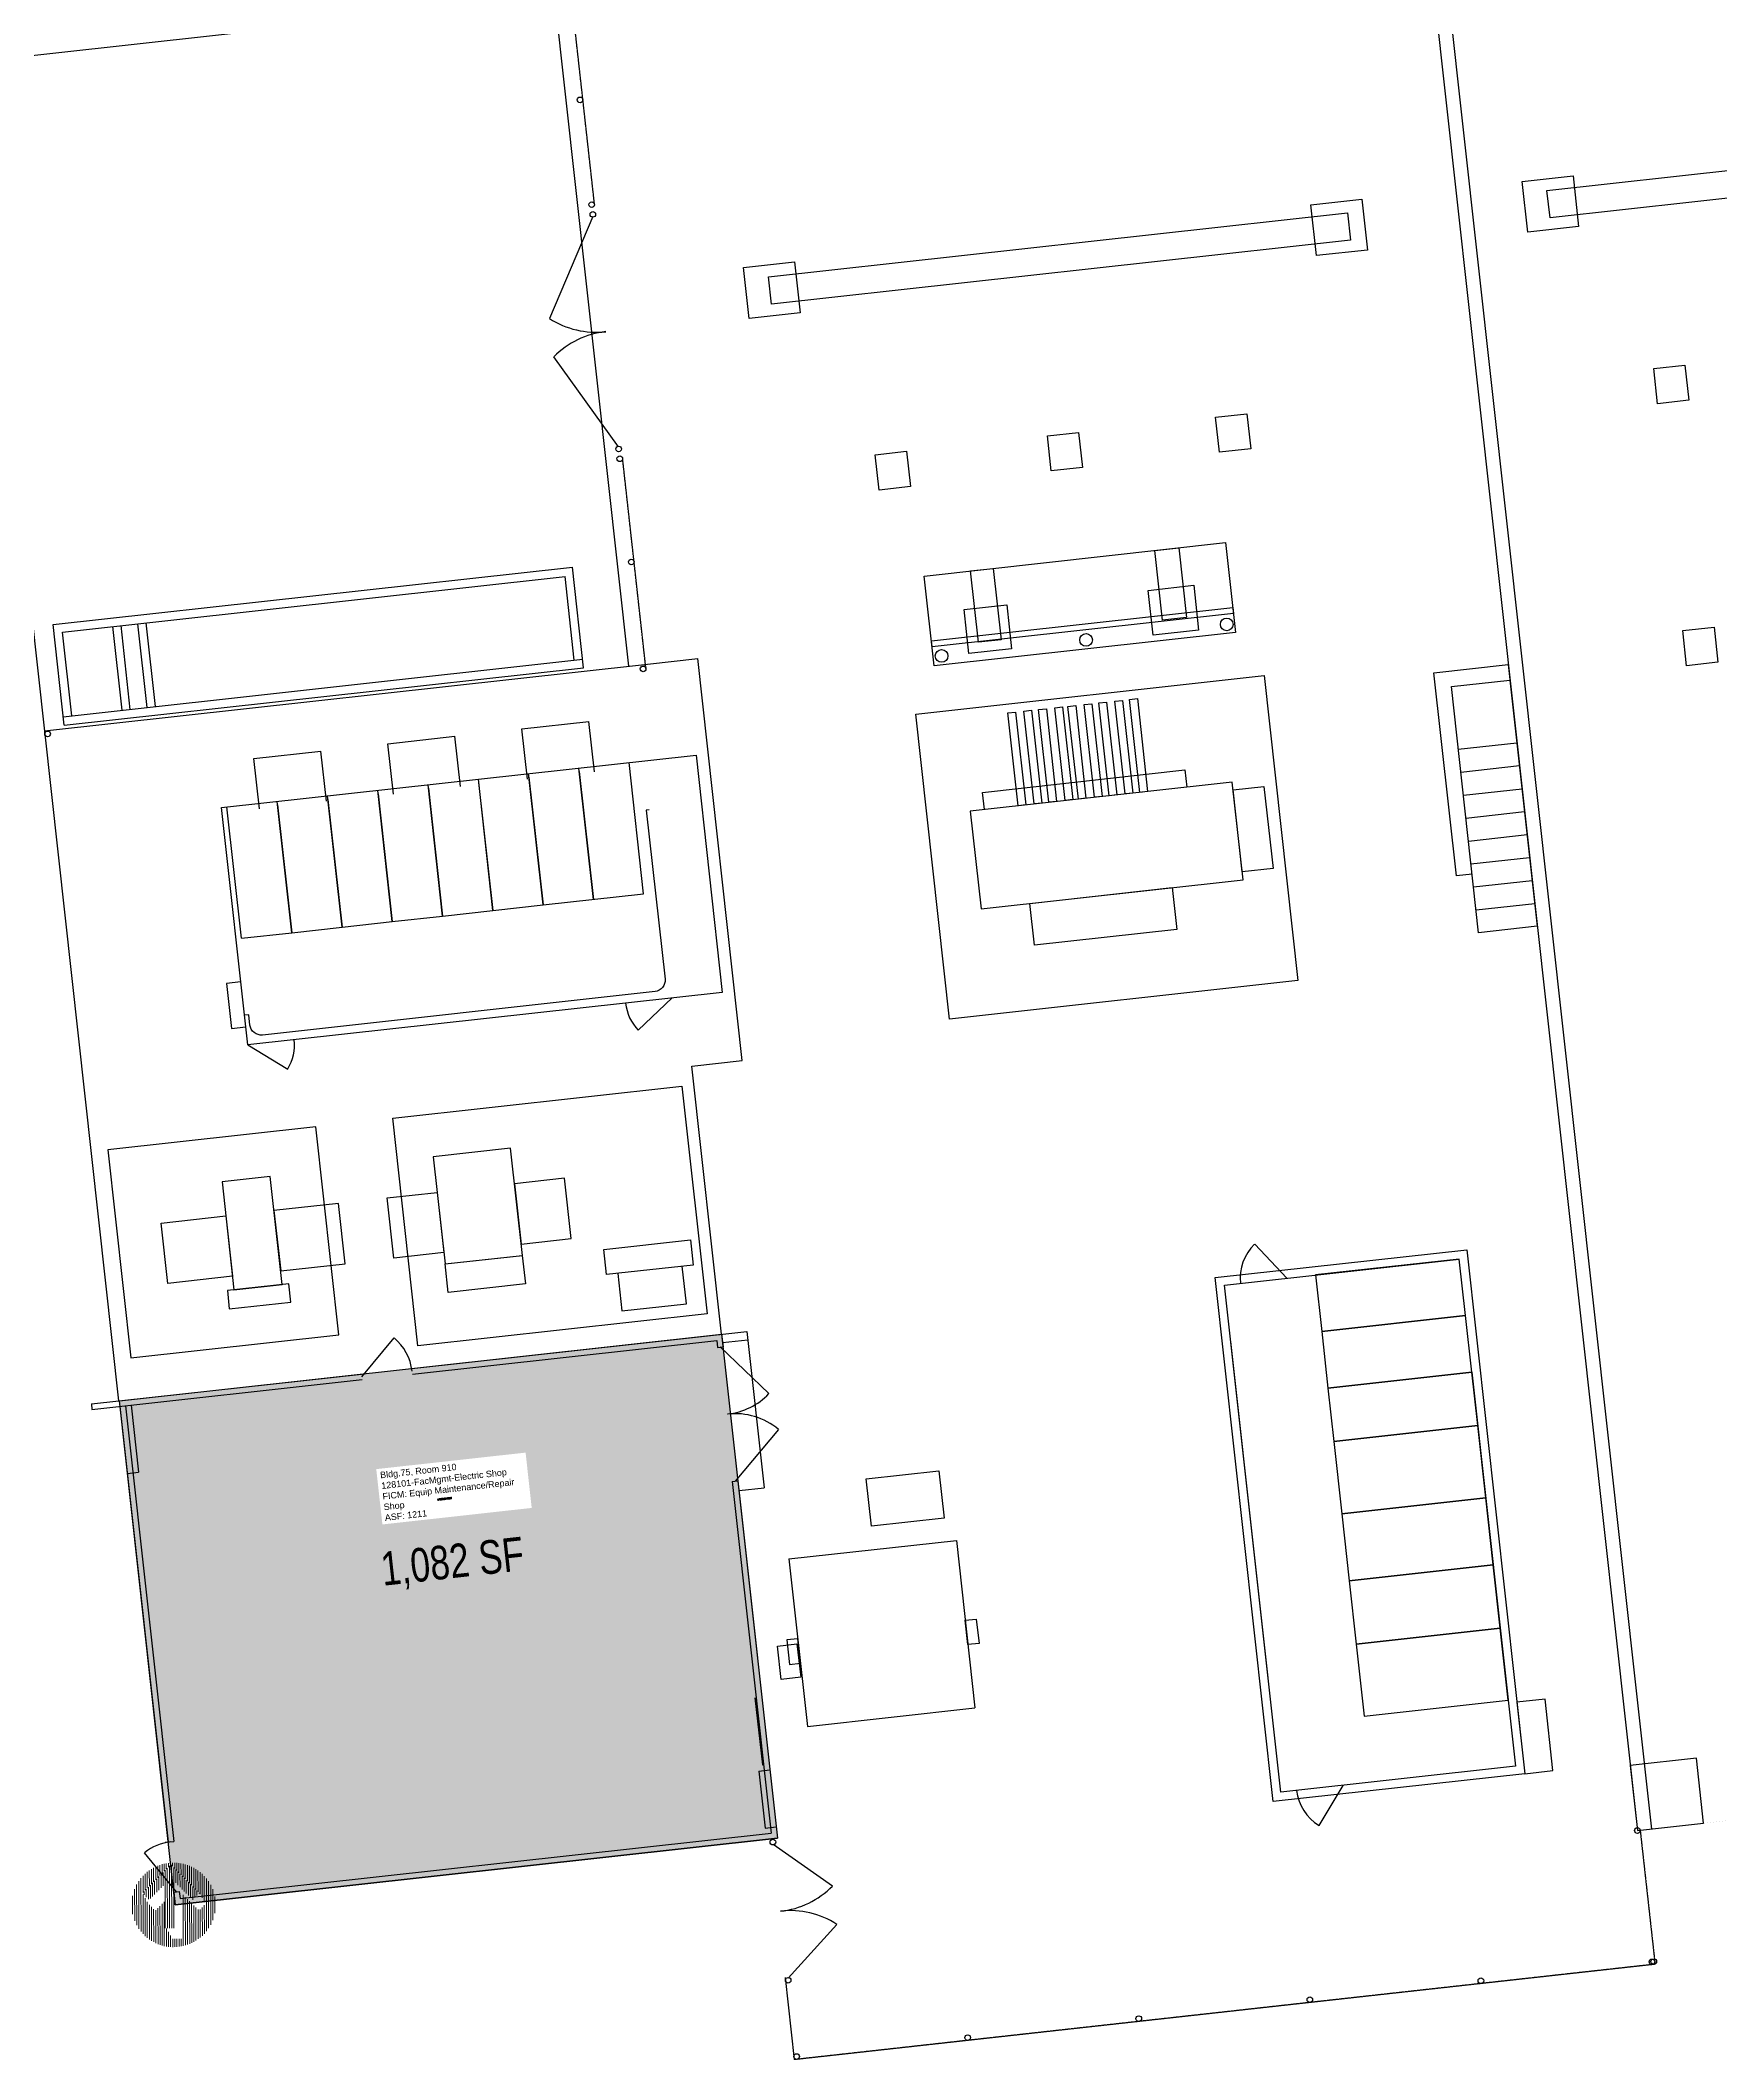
# Model space of a CAD drawing. Header units: inches. Extents: x 69222398 to 69225459, y 27687169 to 27690711.
# Drawn here: x 69223037 to 69224233, y 27688514 to 27689951 of the extents above; entities that cross this region are included whole.
import ezdxf
from ezdxf.enums import TextEntityAlignment as Align

# ---------------------------------------------------------------- set-up
doc = ezdxf.new("R2010")
doc.units = ezdxf.units.IN
doc.header["$MEASUREMENT"] = 0
doc.linetypes.add('DASHED2', pattern=[0.375, 0.25, -0.125])
for name, color, linetype in [('A-IDEN-RNUM', 7, 'Continuous'), ('A-IDEN-SNUM', 4, 'Continuous'), ('A-IDEN-VNUM', 4, 'Continuous'), ('A-SITE', 3, 'Continuous'), ('AREA-ASSIGN', 7, 'Continuous'), ('AREA-GROSS', 1, 'Continuous'), ('AREA-TEXT', 3, 'Continuous'), ('Rooms-Category-Color', 7, 'Continuous'), ('Rooms-College-Color', 7, 'Continuous'), ('Rooms-Department-Color', 7, 'Continuous'), ('Rooms-Division-Color', 7, 'Continuous'), ('Rooms-Information', 7, 'Continuous')]:
    doc.layers.add(name, color=color, linetype=linetype)
doc.styles.add('Arial', font='arial.ttf')
doc.styles.add('CP_AREA', font='arial.ttf', dxfattribs={"height": 15})
doc.styles.add('ROOMSNUMBER', font='TXT.SHX', dxfattribs={"height": 1})

# ---------------------------------------------------------------- blocks, each defined once
blk = doc.blocks.new('North Large')
at = {"color": 42, "linetype": 'ByBlock', "lineweight": 15, "true_color": 0xe08e00}
for p, q in [((-0.116, 0.28), (-0.116, 0.361)), ((-0.097, 0.299), (-0.097, 0.365)), ((-0.078, 0.318), (-0.078, 0.369)), ((-0.059, 0.336), (-0.059, 0.372)), ((-0.041, 0.355), (-0.041, 0.374)), ((-0.022, 0.343), (-0.022, 0.375)), ((-0.003, 0.324), (-0.003, 0.375)), ((0.016, 0.305), (0.016, 0.374)), ((0.035, 0.286), (0.035, 0.372)), ((0.053, 0.268), (0.053, 0.369)), ((0.072, 0.249), (0.072, 0.365)), ((0.091, 0.23), (0.091, 0.36)), ((-0.342, -0.181), (-0.342, 0.181)), ((-0.323, -0.212), (-0.323, 0.211)), ((-0.304, -0.237), (-0.304, 0.237)), ((-0.285, 0.111), (-0.285, 0.258)), ((-0.266, 0.13), (-0.266, 0.276)), ((-0.248, 0.148), (-0.248, 0.293)), ((-0.229, 0.167), (-0.229, 0.307)), ((-0.21, 0.186), (-0.21, 0.319)), ((-0.201, 0.076), (-0.201, 0.195)), ((-0.191, 0.205), (-0.191, 0.33)), ((-0.182, 0.094), (-0.182, 0.214)), ((-0.172, 0.224), (-0.172, 0.339)), ((-0.163, 0.113), (-0.163, 0.233)), ((-0.153, 0.242), (-0.153, 0.348)), ((-0.144, 0.132), (-0.144, 0.252)), ((-0.135, 0.261), (-0.135, 0.355)), ((-0.125, 0.151), (-0.125, 0.271)), ((-0.106, 0.17), (-0.106, 0.289)), ((-0.088, -0.206), (-0.088, 0.308)), ((-0.069, -0.206), (-0.069, 0.327)), ((-0.05, -0.206), (-0.05, 0.346)), ((-0.031, -0.206), (-0.031, 0.352)), ((-0.012, -0.206), (-0.012, 0.333)), ((0.006, 0.195), (0.006, 0.315)), ((0.025, 0.176), (0.025, 0.296)), ((0.044, 0.157), (0.044, 0.277)), ((0.063, 0.138), (0.063, 0.258)), ((0.082, 0.12), (0.082, 0.239)), ((0.1, 0.101), (0.1, 0.221)), ((0.11, 0.211), (0.11, 0.354)), ((0.119, 0.082), (0.119, 0.202)), ((0.129, 0.192), (0.129, 0.347)), ((0.138, 0.063), (0.138, 0.183)), ((0.147, 0.174), (0.147, 0.339)), ((0.166, 0.155), (0.166, 0.329)), ((0.185, 0.136), (0.185, 0.318)), ((0.204, 0.117), (0.204, 0.306)), ((0.223, 0.094), (0.223, 0.291)), ((0.242, 0.061), (0.242, 0.275)), ((0.26, 0.028), (0.26, 0.256)), ((0.279, -0.235), (0.279, 0.235)), ((0.298, -0.209), (0.298, 0.209)), ((-0.379, -0.081), (-0.379, 0.081)), ((-0.36, -0.142), (-0.36, 0.141)), ((-0.285, -0.258), (-0.285, 0.094)), ((-0.276, 0.089), (-0.276, 0.12)), ((-0.266, -0.277), (-0.266, 0.061)), ((-0.257, 0.07), (-0.257, 0.139)), ((-0.248, -0.293), (-0.248, 0.028)), ((-0.238, 0.051), (-0.238, 0.158)), ((-0.229, -0.307), (-0.229, 0.001)), ((-0.219, 0.057), (-0.219, 0.177)), ((-0.116, -0.361), (-0.116, 0.008)), ((-0.097, -0.366), (-0.097, 0.027)), ((0.072, -0.365), (0.072, 0.088)), ((0.091, -0.36), (0.091, 0.069)), ((0.11, -0.354), (0.11, 0.05)), ((0.129, -0.347), (0.129, 0.032)), ((0.147, -0.339), (0.147, 0.013)), ((0.157, 0.045), (0.157, 0.164)), ((0.176, 0.064), (0.176, 0.145)), ((0.194, 0.082), (0.194, 0.127)), ((0.213, 0.101), (0.213, 0.108)), ((0.317, -0.178), (0.317, 0.178)), ((0.336, -0.138), (0.336, 0.138)), ((0.354, -0.074), (0.354, 0.074)), ((-0.21, -0.319), (-0.21, -0.018)), ((-0.191, -0.33), (-0.191, -0.037)), ((-0.172, -0.34), (-0.172, -0.048)), ((-0.153, -0.348), (-0.153, -0.03)), ((-0.135, -0.355), (-0.135, -0.011)), ((0.166, -0.329), (0.166, -0.006)), ((0.185, -0.318), (0.185, -0.025)), ((0.204, -0.304), (0.204, -0.042)), ((0.223, -0.292), (0.223, -0.042)), ((0.242, -0.275), (0.242, -0.023)), ((0.26, -0.257), (0.26, -0.004)), ((-0.078, -0.369), (-0.078, -0.209)), ((-0.059, -0.372), (-0.059, -0.241)), ((-0.041, -0.374), (-0.041, -0.274)), ((-0.022, -0.375), (-0.022, -0.303)), ((-0.003, -0.375), (-0.003, -0.303)), ((0.016, -0.374), (0.016, -0.303)), ((0.035, -0.372), (0.035, -0.303)), ((0.053, -0.369), (0.053, -0.303))]:
    blk.add_line(p, q, dxfattribs=at)

msp = doc.modelspace()

# ---------------------------------------------------------------- hatches: boundary and pattern name
at = {"layer": 'Rooms-Category-Color', "true_color": 0xe3c5e1}
msp.add_hatch(color=254, dxfattribs=at).paths.add_polyline_path([(69223521.7, 27689030.3), (69223561.5, 27688671.5), (69223132.6, 27688624), (69223092.9, 27688982.9)])
at = {"layer": 'Rooms-College-Color', "true_color": 0x80bc67}
msp.add_hatch(color=83, dxfattribs=at).paths.add_polyline_path([(69223521.7, 27689030.3), (69223561.5, 27688671.5), (69223132.6, 27688624), (69223092.9, 27688982.9)])
at = {"layer": 'Rooms-Department-Color', "true_color": 0x80bc67}
msp.add_hatch(color=83, dxfattribs=at).paths.add_polyline_path([(69223521.7, 27689030.3), (69223561.5, 27688671.5), (69223132.6, 27688624), (69223092.9, 27688982.9)])
at = {"layer": 'Rooms-Division-Color', "true_color": 0x80bc67}
msp.add_hatch(color=83, dxfattribs=at).paths.add_polyline_path([(69223521.7, 27689030.3), (69223561.5, 27688671.5), (69223132.6, 27688624), (69223092.9, 27688982.9)])

# ---------------------------------------------------------------- linework, layer by layer
at = {"layer": 'A-SITE'}
for p, q in [((69224021.7, 27690050.5), (69224173.7, 27688676.9)), ((69224031.6, 27690051.6), (69224183.7, 27688678)), ((69222987, 27689934.2), (69223092.4, 27688982.8)), ((69223430.1, 27689826.1), (69223399.2, 27689753.5)), ((69223448.3, 27689662.1), (69223402.2, 27689726.1)), ((69223045.8, 27689535.5), (69223415.5, 27689576.4)), ((69223423.4, 27689504.8), (69223415.5, 27689576.4)), ((69223052.4, 27689530.2), (69223410.2, 27689569.8)), ((69223416.8, 27689510.1), (69223410.2, 27689569.8)), ((69223053.7, 27689463.9), (69223045.8, 27689535.5)), ((69223059, 27689470.5), (69223052.4, 27689530.2)), ((69223094.8, 27689474.5), (69223088.2, 27689534.1)), ((69223100.7, 27689475.1), (69223094.1, 27689534.8)), ((69223112.7, 27689476.5), (69223106.1, 27689536.1)), ((69223118.6, 27689477.1), (69223112, 27689536.8)), ((69223039.5, 27689459.9), (69223468.9, 27689507.4)), ((69223053, 27689469.9), (69223422.8, 27689510.8)), ((69223053.7, 27689463.9), (69223423.4, 27689504.8)), ((69223379.5, 27689461.3), (69223427.2, 27689466.6)), ((69223383.4, 27689425.5), (69223379.5, 27689461.3)), ((69223431.1, 27689430.8), (69223427.2, 27689466.6)), ((69223188.6, 27689440.2), (69223236.3, 27689445.4)), ((69223240.3, 27689409.7), (69223236.3, 27689445.4)), ((69223284, 27689450.7), (69223331.7, 27689456)), ((69223288, 27689414.9), (69223284, 27689450.7)), ((69223335.7, 27689420.2), (69223331.7, 27689456)), ((69223192.6, 27689404.4), (69223188.6, 27689440.2)), ((69223394.6, 27689335.9), (69223384.2, 27689429.4)), ((69223430.4, 27689339.9), (69223420, 27689433.4)), ((69223420.3, 27689430.9), (69223430.4, 27689339.9)), ((69223466.1, 27689343.9), (69223455.8, 27689437.3)), ((69223503.5, 27689442.6), (69223522.2, 27689273.7)), ((69223287.2, 27689324.1), (69223276.9, 27689417.5)), ((69223287.2, 27689324.1), (69223276.9, 27689417.5)), ((69223277.2, 27689415.1), (69223287.2, 27689324.1)), ((69223323, 27689328), (69223312.7, 27689421.5)), ((69223323, 27689328), (69223312.7, 27689421.5)), ((69223312.9, 27689419), (69223323, 27689328)), ((69223358.8, 27689332), (69223348.5, 27689425.5)), ((69223358.8, 27689332), (69223348.5, 27689425.5)), ((69223348.7, 27689423), (69223358.8, 27689332)), ((69223348.7, 27689423), (69223358.8, 27689332)), ((69223384.5, 27689426.9), (69223394.6, 27689335.9)), ((69223179.9, 27689312.2), (69223169.5, 27689405.7)), ((69223215.7, 27689316.1), (69223205.3, 27689409.6)), ((69223205.6, 27689407.1), (69223215.7, 27689316.1)), ((69223251.5, 27689320.1), (69223241.1, 27689413.6)), ((69223241.4, 27689411.1), (69223251.5, 27689320.1)), ((69223394.6, 27689335.9), (69223466.1, 27689343.9)), ((69223323, 27689328), (69223358.8, 27689332)), ((69223358.8, 27689332), (69223394.6, 27689335.9)), ((69223179.9, 27689312.2), (69223215.7, 27689316.1)), ((69223215.7, 27689316.1), (69223251.5, 27689320.1)), ((69223251.5, 27689320.1), (69223287.2, 27689324.1)), ((69223287.2, 27689324.1), (69223323, 27689328)), ((69223873.2, 27689070.6), (69224052.2, 27689090.4)), ((69223901.3, 27689094.3), (69223924.2, 27689070.2)), ((69224052.2, 27689090.4), (69224093.5, 27688717.3)), ((69223914.5, 27688697.5), (69223873.2, 27689070.6)), ((69223879.8, 27689065.3), (69224046.9, 27689083.8)), ((69223879.8, 27689065.3), (69224046.9, 27689083.8)), ((69223919.8, 27688704.2), (69223879.8, 27689065.3)), ((69223265.5, 27689000), (69223288.5, 27689027.7)), ((69223301.1, 27689005.9), (69223539.6, 27689032.3)), ((69223521.7, 27689030.3), (69223522.7, 27689021.4)), ((69223539.6, 27689032.3), (69223552, 27688921)), ((69223301.5, 27689001.9), (69223518.2, 27689025.9)), ((69223518.2, 27689025.9), (69223518.8, 27689020.9)), ((69223518.2, 27689025.9), (69223518.8, 27689020.9)), ((69223518.8, 27689020.9), (69223522.7, 27689021.4)), ((69223518.8, 27689020.9), (69223522.7, 27689021.4)), ((69223555.4, 27688988), (69223520.7, 27689021.2)), ((69223522.4, 27689024.4), (69223540.3, 27689026.3)), ((69223919.8, 27688704.2), (69223884.3, 27689025)), ((69223073, 27688980.7), (69223265.3, 27689001.9)), ((69223073.4, 27688976.7), (69223265.7, 27688998)), ((69224055.8, 27689003.2), (69224086.9, 27688722.7)), ((69223073, 27688980.7), (69223073.4, 27688976.7)), ((69223093.3, 27688978.9), (69223127.6, 27688668.8)), ((69223097.3, 27688979.3), (69223131.6, 27688669.2)), ((69223101.2, 27688979.8), (69223106.5, 27688932)), ((69223562.1, 27688962.5), (69223531.3, 27688925.7)), ((69223098.6, 27688931.2), (69223106.5, 27688932)), ((69223529.3, 27688925.5), (69223533.3, 27688926)), ((69223529.3, 27688925.5), (69223557, 27688675.1)), ((69223533.3, 27688926), (69223561.5, 27688671.5)), ((69223534.1, 27688919), (69223552, 27688921)), ((69223569.6, 27688870.3), (69223688.9, 27688883.5)), ((69223688.9, 27688883.5), (69223702.1, 27688764.2)), ((69223569.6, 27688870.3), (69223582.8, 27688751)), ((69223545.4, 27688771.4), (69223550.7, 27688723.6)), ((69223582.8, 27688751), (69223702.1, 27688764.2)), ((69223548.1, 27688719.3), (69223556.1, 27688720.2)), ((69223548.1, 27688719.3), (69223552.6, 27688678.6)), ((69223550.7, 27688723.6), (69223551.7, 27688723.8)), ((69224093.5, 27688717.3), (69223914.5, 27688697.5)), ((69224086.9, 27688722.7), (69223919.8, 27688704.2)), ((69224086.9, 27688722.7), (69223919.8, 27688704.2)), ((69223947.1, 27688680.6), (69223964.2, 27688709.1)), ((69223125.6, 27688668.6), (69223131.6, 27688669.2)), ((69223132.6, 27688624), (69223561.5, 27688671.5)), ((69223132.6, 27688624), (69223561.5, 27688671.5)), ((69223136.1, 27688628.5), (69223557, 27688675.1)), ((69223552.6, 27688678.6), (69223560.6, 27688679.5)), ((69223558.4, 27688667.2), (69223600.7, 27688637.5)), ((69223133.6, 27688633.2), (69223110.8, 27688661.1)), ((69223131.6, 27688633), (69223135.6, 27688633.4)), ((69223131.6, 27688633), (69223132.6, 27688624)), ((69223135.6, 27688633.4), (69223136.1, 27688628.5)), ((69223569, 27688571.8), (69223603.7, 27688610.1)), ((69223569, 27688571.8), (69223603.7, 27688610.1)), ((69223566.9, 27688572.4), (69223573.4, 27688513.8))]:
    msp.add_line(p, q, dxfattribs=at)
at = {"layer": 'A-SITE', "linetype": 'Continuous'}
for p, q in [((69223402.8, 27689982), (69223455.5, 27689505.9)), ((69223536.4, 27689225.1), (69223504.7, 27689511.4)), ((69223521.7, 27689030.3), (69223500.6, 27689221.2))]:
    msp.add_line(p, q, dxfattribs=at)
at = {"layer": 'A-SITE', "linetype": 'DASHED2'}
for p, q in [((69223431.2, 27689834.8), (69223414.7, 27689983.3)), ((69223467.8, 27689504.3), (69223451.2, 27689653.9)), ((69224175.7, 27688677.1), (69224186.3, 27688581.7)), ((69224186.3, 27688581.7), (69223573.4, 27688513.8))]:
    msp.add_line(p, q, dxfattribs=at)
at = {"layer": 'A-SITE'}
for points in [[(69222989.6, 27689936.3), (69224585.5, 27690112.9), (69224601, 27689972.9), (69224737.5, 27688739.3), (69224463.6, 27688709)], [(69223468.9, 27689507.4), (69223504.7, 27689511.4)], [(69224056, 27689357.8), (69224044.9, 27689356.6), (69224028.9, 27689501.3), (69224081.8, 27689507.2), (69224097.8, 27689362.4)], [(69224056, 27689357.8), (69224044.9, 27689356.6), (69224028.9, 27689501.3), (69224081.8, 27689507.2), (69224097.8, 27689362.4)], [(69224046.2, 27689446.8), (69224088, 27689451.4)], [(69223708.9, 27689403.9), (69223707.5, 27689416.1), (69223851.6, 27689432.1), (69223852.9, 27689419.8)], [(69223708.9, 27689403.9), (69223707.5, 27689416.1), (69223851.6, 27689432.1), (69223852.9, 27689419.8)], [(69224048, 27689430.4), (69224089.8, 27689435.1)], [(69224049.8, 27689414.1), (69224091.6, 27689418.7)], [(69224051.6, 27689397.8), (69224093.4, 27689402.4)], [(69224053.4, 27689381.4), (69224095.2, 27689386.1)], [(69224055.2, 27689365.1), (69224097, 27689369.7)], [(69224057, 27689348.8), (69224098.8, 27689353.4)], [(69224058.9, 27689332.4), (69224100.6, 27689337)], [(69223486.4, 27689269.7), (69223462.4, 27689246.7)], [(69223184.3, 27689236.3), (69223212.8, 27689219.1)], [(69223500.6, 27689221.2), (69223536.4, 27689225.1)], [(69223447.8, 27689073.6), (69223450.7, 27689046.9), (69223496.6, 27689052), (69223493.7, 27689078.7)]]:
    msp.add_lwpolyline(points, dxfattribs=at)
for points in [[(69224109.3, 27689844.5), (69224521.5, 27689890.2), (69224523.7, 27689870.7), (69224111.5, 27689825.1)], [(69224109.3, 27689844.5), (69224521.5, 27689890.2), (69224523.7, 27689870.7), (69224111.5, 27689825.1)], [(69224091.7, 27689851), (69224127.9, 27689855.1), (69224131.9, 27689818.9), (69224095.7, 27689814.9)], [(69224091.7, 27689851), (69224127.9, 27689855.1), (69224131.9, 27689818.9), (69224095.7, 27689814.9)], [(69223941.3, 27689834.4), (69223977.5, 27689838.4), (69223981.5, 27689802.2), (69223945.3, 27689798.2)], [(69223941.3, 27689834.4), (69223977.5, 27689838.4), (69223981.5, 27689802.2), (69223945.3, 27689798.2)], [(69223555.1, 27689783.2), (69223967.3, 27689828.8), (69223969.4, 27689809.3), (69223557.2, 27689763.7)], [(69223555.1, 27689783.2), (69223967.3, 27689828.8), (69223969.4, 27689809.3), (69223557.2, 27689763.7)], [(69223537.4, 27689789.7), (69223573.6, 27689793.7), (69223577.6, 27689757.5), (69223541.4, 27689753.5)], [(69223537.4, 27689789.7), (69223573.6, 27689793.7), (69223577.6, 27689757.5), (69223541.4, 27689753.5)], [(69224185.4, 27689717.8), (69224207.6, 27689720.2), (69224210.4, 27689695.2), (69224188.1, 27689692.7)], [(69224185.4, 27689717.8), (69224207.6, 27689720.2), (69224210.4, 27689695.2), (69224188.1, 27689692.7)], [(69223873.4, 27689683.2), (69223895.7, 27689685.7), (69223898.5, 27689660.6), (69223876.2, 27689658.2)], [(69223873.4, 27689683.2), (69223895.7, 27689685.7), (69223898.5, 27689660.6), (69223876.2, 27689658.2)], [(69223753.7, 27689670), (69223775.9, 27689672.4), (69223778.7, 27689647.4), (69223756.4, 27689644.9)], [(69223753.7, 27689670), (69223775.9, 27689672.4), (69223778.7, 27689647.4), (69223756.4, 27689644.9)], [(69223631.1, 27689656.4), (69223653.4, 27689658.9), (69223656.2, 27689633.8), (69223633.9, 27689631.3)], [(69223631.1, 27689656.4), (69223653.4, 27689658.9), (69223656.2, 27689633.8), (69223633.9, 27689631.3)], [(69223666, 27689570.1), (69223880.5, 27689593.9), (69223887.6, 27689529.8), (69223673.1, 27689506.1)], [(69223666, 27689570.1), (69223880.5, 27689593.9), (69223887.6, 27689529.8), (69223673.1, 27689506.1)], [(69223830.2, 27689588.3), (69223847.2, 27689590.2), (69223852.7, 27689540.5), (69223835.7, 27689538.6)], [(69223830.2, 27689588.3), (69223847.2, 27689590.2), (69223852.7, 27689540.5), (69223835.7, 27689538.6)], [(69223698.9, 27689573.7), (69223715.1, 27689575.5), (69223720.7, 27689524.7), (69223704.5, 27689522.9)], [(69223698.9, 27689573.7), (69223715.1, 27689575.5), (69223720.7, 27689524.7), (69223704.5, 27689522.9)], [(69223825.3, 27689559.9), (69223857.8, 27689563.5), (69223861.3, 27689531.5), (69223828.9, 27689527.9)], [(69223825.3, 27689559.9), (69223857.8, 27689563.5), (69223861.3, 27689531.5), (69223828.9, 27689527.9)], [(69223671.1, 27689524), (69223885.6, 27689547.8), (69223886.1, 27689543.4), (69223671.6, 27689519.7)], [(69223671.1, 27689524), (69223885.6, 27689547.8), (69223886.1, 27689543.4), (69223671.6, 27689519.7)], [(69223694.3, 27689546.2), (69223724.8, 27689549.6), (69223728.2, 27689518.3), (69223697.8, 27689515)], [(69223694.3, 27689546.2), (69223724.8, 27689549.6), (69223728.2, 27689518.3), (69223697.8, 27689515)], [(69224206, 27689531.3), (69224228.3, 27689533.8), (69224231.1, 27689508.7), (69224208.8, 27689506.2)], [(69224206, 27689531.3), (69224228.3, 27689533.8), (69224231.1, 27689508.7), (69224208.8, 27689506.2)], [(69223660, 27689471.7), (69223907.9, 27689499.2), (69223931.9, 27689282.1), (69223684, 27689254.7)], [(69223660, 27689471.7), (69223907.9, 27689499.2), (69223931.9, 27689282.1), (69223684, 27689254.7)], [(69224041.3, 27689491.4), (69224083, 27689496), (69224102.4, 27689320.7), (69224060.7, 27689316.1)], [(69224041.3, 27689491.4), (69224083, 27689496), (69224102.4, 27689320.7), (69224060.7, 27689316.1)], [(69223725.5, 27689472.6), (69223731, 27689473.2), (69223738.3, 27689407.2), (69223732.8, 27689406.5)], [(69223725.5, 27689472.6), (69223731, 27689473.2), (69223738.3, 27689407.2), (69223732.8, 27689406.5)], [(69223736.9, 27689473.9), (69223742.4, 27689474.5), (69223749.7, 27689408.4), (69223744.3, 27689407.8)], [(69223736.9, 27689473.9), (69223742.4, 27689474.5), (69223749.7, 27689408.4), (69223744.3, 27689407.8)], [(69223747.4, 27689475), (69223752.9, 27689475.6), (69223760.2, 27689409.6), (69223754.7, 27689409)], [(69223747.4, 27689475), (69223752.9, 27689475.6), (69223760.2, 27689409.6), (69223754.7, 27689409)], [(69223758.9, 27689476.3), (69223764.4, 27689476.9), (69223771.7, 27689410.9), (69223766.2, 27689410.2)], [(69223758.9, 27689476.3), (69223764.4, 27689476.9), (69223771.7, 27689410.9), (69223766.2, 27689410.2)], [(69223768.3, 27689477.3), (69223773.8, 27689477.9), (69223781.1, 27689411.9), (69223775.7, 27689411.3)], [(69223768.3, 27689477.3), (69223773.8, 27689477.9), (69223781.1, 27689411.9), (69223775.7, 27689411.3)], [(69223779.8, 27689478.6), (69223785.3, 27689479.2), (69223792.6, 27689413.2), (69223787.1, 27689412.6)], [(69223779.8, 27689478.6), (69223785.3, 27689479.2), (69223792.6, 27689413.2), (69223787.1, 27689412.6)], [(69223790.3, 27689479.8), (69223795.8, 27689480.4), (69223803.1, 27689414.3), (69223797.6, 27689413.7)], [(69223790.3, 27689479.8), (69223795.8, 27689480.4), (69223803.1, 27689414.3), (69223797.6, 27689413.7)], [(69223801.7, 27689481), (69223807.2, 27689481.6), (69223814.5, 27689415.6), (69223809.1, 27689415)], [(69223801.7, 27689481), (69223807.2, 27689481.6), (69223814.5, 27689415.6), (69223809.1, 27689415)], [(69223812.2, 27689482.2), (69223817.7, 27689482.8), (69223825, 27689416.8), (69223819.5, 27689416.1)], [(69223812.2, 27689482.2), (69223817.7, 27689482.8), (69223825, 27689416.8), (69223819.5, 27689416.1)], [(69223165.6, 27689405.2), (69223503.5, 27689442.6), (69223522.2, 27689273.7), (69223184.3, 27689236.3)], [(69223885.3, 27689423.4), (69223698.7, 27689402.8), (69223706.4, 27689333.2), (69223893, 27689353.9)], [(69223885.3, 27689423.4), (69223698.7, 27689402.8), (69223706.4, 27689333.2), (69223893, 27689353.9)], [(69223892.3, 27689359.4), (69223885.9, 27689417.8), (69223907.8, 27689420.3), (69223914.3, 27689361.9)], [(69223892.3, 27689359.4), (69223885.9, 27689417.8), (69223907.8, 27689420.3), (69223914.3, 27689361.9)], [(69223741.2, 27689337), (69223842.5, 27689348.3), (69223845.8, 27689318.5), (69223744.5, 27689307.2)], [(69223741.2, 27689337), (69223842.5, 27689348.3), (69223845.8, 27689318.5), (69223744.5, 27689307.2)], [(69223179.3, 27689281.1), (69223169.3, 27689279.9), (69223172.8, 27689248), (69223182.9, 27689249.1)], [(69223287.5, 27689184), (69223493.4, 27689206.8), (69223511.3, 27689044.8), (69223305.4, 27689022)], [(69223249.1, 27689029.8), (69223232.7, 27689177.9), (69223084.6, 27689161.5), (69223101, 27689013.4)], [(69223324.8, 27689080.3), (69223379.9, 27689086.4), (69223371.4, 27689162.7), (69223316.3, 27689156.6)], [(69223174.5, 27689061.8), (69223208.8, 27689065.6), (69223200.3, 27689142.6), (69223166, 27689138.8)], [(69223323.9, 27689088.4), (69223288.3, 27689084.4), (69223283.6, 27689127.3), (69223319.2, 27689131.3)], [(69223379, 27689094.4), (69223414.6, 27689098.4), (69223409.8, 27689141.3), (69223374.2, 27689137.4)], [(69223173.4, 27689071.6), (69223127.4, 27689066.5), (69223122.7, 27689109.4), (69223168.6, 27689114.5)], [(69223207.8, 27689075.4), (69223253.7, 27689080.5), (69223249, 27689123.4), (69223203, 27689118.3)], [(69223324.8, 27689080.3), (69223379.8, 27689086.4), (69223382.1, 27689066.2), (69223327, 27689060.1)], [(69223439.8, 27689072.7), (69223437.8, 27689090.6), (69223499.5, 27689097.4), (69223501.5, 27689079.5)], [(69224046.9, 27689083.8), (69223944.5, 27689072.5), (69223949, 27689032.2), (69224051.4, 27689043.5)], [(69223171.2, 27689048.4), (69223215, 27689053.2), (69223213.6, 27689066.1), (69223169.8, 27689061.3)], [(69224051.4, 27689043.5), (69223949, 27689032.2), (69223953.4, 27688991.9), (69224055.8, 27689003.2)], [(69224051.4, 27689043.5), (69223949, 27689032.2), (69223953.4, 27688991.9), (69224055.8, 27689003.2)], [(69224055.8, 27689003.2), (69223953.4, 27688991.9), (69223957.6, 27688953.9), (69224060, 27688965.2)], [(69224055.8, 27689003.2), (69223953.4, 27688991.9), (69223957.6, 27688953.9), (69224060, 27688965.2)], [(69224060, 27688965.2), (69223957.6, 27688953.9), (69223963.3, 27688902.4), (69224065.7, 27688913.8)], [(69224060, 27688965.2), (69223957.6, 27688953.9), (69223963.3, 27688902.4), (69224065.7, 27688913.8)], [(69223628.5, 27688893.6), (69223624.7, 27688927.4), (69223676.4, 27688933.1), (69223680.2, 27688899.3)], [(69224065.7, 27688913.8), (69223963.3, 27688902.4), (69223968.6, 27688854.7), (69224071, 27688866)], [(69224065.7, 27688913.8), (69223963.3, 27688902.4), (69223968.6, 27688854.7), (69224071, 27688866)], [(69224071, 27688866), (69223968.6, 27688854.7), (69223973.6, 27688809.7), (69224076, 27688821.1)], [(69224071, 27688866), (69223968.6, 27688854.7), (69223973.6, 27688809.7), (69224076, 27688821.1)], [(69223695.2, 27688826.7), (69223703, 27688827.5), (69223705, 27688810.2), (69223697.1, 27688809.3)], [(69223575.9, 27688813.5), (69223568.1, 27688812.6), (69223570, 27688795.2), (69223577.9, 27688796.1)], [(69224076, 27688821.1), (69223973.6, 27688809.7), (69223979.3, 27688758.3), (69224081.7, 27688769.7)], [(69224076, 27688821.1), (69223973.6, 27688809.7), (69223979.3, 27688758.3), (69224081.7, 27688769.7)], [(69223564, 27688784.5), (69223561.4, 27688808.3), (69223575.3, 27688809.9), (69223578, 27688786)], [(69224173.7, 27688676.9), (69224220.8, 27688682.1), (69224215.7, 27688728.5), (69224168.6, 27688723.3)], [(69224173.7, 27688676.9), (69224220.8, 27688682.1), (69224215.7, 27688728.5), (69224168.6, 27688723.3)]]:
    msp.add_lwpolyline(points, close=True, dxfattribs=at)
msp.add_lwpolyline([(69223470.1, 27689403.6), (69223468.1, 27689403.4), (69223481.4, 27689283.1, -0.414214), (69223474.3, 27689274.3), (69223194.8, 27689243.3, -0.414214), (69223185.9, 27689250.4), (69223185.1, 27689257.8), (69223181.9, 27689257.4)], format="xyb", dxfattribs=at)
at = {"layer": 'A-SITE', "ltscale": 0.03125}
msp.add_lwpolyline([(69224093.5, 27688717.3), (69224113.6, 27688719.6), (69224108, 27688770.5), (69224087.9, 27688768.3)], close=True, dxfattribs=at)
at = {"layer": 'A-SITE', "const_width": 0.02}
msp.add_lwpolyline([(69224239.8, 27688684.2), (69224171.7, 27688676.6)], dxfattribs=at)
msp.add_lwpolyline([(69224239.8, 27688684.2), (69224171.7, 27688676.6)], dxfattribs=at)
at = {"layer": 'A-SITE'}
for centre, radius in [((69223420.9, 27689909.1), 2), ((69223429.2, 27689834.5), 2), ((69223430, 27689827.6), 2), ((69223448.4, 27689660.6), 2), ((69223449.2, 27689653.6), 2), ((69223457.4, 27689580.1), 2), ((69223881.3, 27689535.7), 4.5), ((69223881.3, 27689535.7), 4.5), ((69223678.3, 27689513.2), 4.5), ((69223678.3, 27689513.2), 4.5), ((69223781.2, 27689524.6), 4.5), ((69223781.2, 27689524.6), 4.5), ((69223465.8, 27689504), 2), ((69223041.8, 27689457.7), 2), ((69223558.2, 27688668.7), 2), ((69224173.7, 27688676.9), 2), ((69224184.1, 27688583.4), 2), ((69224185.4, 27688583.6), 2), ((69224185.4, 27688583.6), 2), ((69223569.1, 27688570.3), 2), ((69223569.1, 27688570.3), 2), ((69224062.3, 27688570), 2), ((69223940.5, 27688556.5), 2), ((69223818.7, 27688543), 2), ((69223696.9, 27688529.5), 2), ((69223575.1, 27688516), 2)]:
    msp.add_circle(centre, radius, dxfattribs=at)
for centre, radius, start, end in [((69223432.4, 27689805.2), 61.5, 237.2389, 276.3169), ((69223446, 27689683), 61.5, 96.3169, 135.3948), ((69223486.4, 27689269.7), 33.3, 186.3169, 223.6544), ((69223184.3, 27689236.3), 33.3, 328.9794, 6.3169), ((69223924.2, 27689070.2), 33.3, 133.6544, 186.3169), ((69223265.5, 27689000), 36, 6.3169, 50.3316), ((69223520.7, 27689021.2), 48, 276.3169, 316.2831), ((69223531.3, 27688925.7), 48, 50.0519, 96.3169), ((69223964.2, 27688709.1), 33.3, 186.3169, 238.9794), ((69223133.6, 27688633.2), 36, 96.3169, 129.3319), ((69223556.9, 27688680.6), 61.5, 276.3169, 315.3948), ((69223570.5, 27688558.4), 61.5, 57.2389, 96.3169)]:
    msp.add_arc(centre, radius, start, end, dxfattribs=at)
at = {"layer": 'AREA-ASSIGN'}
msp.add_lwpolyline([(69223521.7, 27689030.3), (69223561.5, 27688671.5), (69223132.6, 27688624), (69223092.9, 27688982.9), (69223092.9, 27688982.9)], close=True, dxfattribs=at)
at = {"layer": 'AREA-GROSS'}
msp.add_lwpolyline([(69223521.7, 27689030.3), (69223561.5, 27688671.5), (69223132.6, 27688624), (69223092.9, 27688982.9)], close=True, dxfattribs=at)

# ---------------------------------------------------------------- block references
at = {"layer": 'Defpoints', "xscale": 80, "yscale": 80, "zscale": 80, "rotation": 0.1156519692728916}
msp.add_blockref('North Large', (69223132.6, 27688624), dxfattribs=at)

# ---------------------------------------------------------------- texts
at = {"layer": 'A-IDEN-RNUM', "style": 'ROOMSNUMBER'}
msp.add_text('0910-00', height=1.2, rotation=6.3169, dxfattribs=at).set_placement((69223324.5, 27688913.1), align=Align.MIDDLE)
at = {"layer": 'A-IDEN-SNUM', "style": 'ROOMSNUMBER'}
msp.add_text('0750091000', height=1.2, rotation=6.3169, dxfattribs=at).set_placement((69223324.5, 27688913.1), align=Align.MIDDLE)
at = {"layer": 'A-IDEN-VNUM', "style": 'Arial', "width": 0.85}
msp.add_text('0750', height=32, rotation=6.3169, dxfattribs=at).set_placement((69223322.5, 27688917.7), align=Align.MIDDLE)
at = {"layer": 'AREA-TEXT', "style": 'CP_AREA', "width": 0.75}
msp.add_text('1,082 SF', height=24, rotation=6.3169, dxfattribs=at).set_placement((69223330, 27688868.7), align=Align.MIDDLE_CENTER)

# ---------------------------------------------------------------- next in the draw order: texts
at = {"layer": 'Rooms-Information', "insert": (69223282.2, 27688897.3), "char_height": 4.5714, "width": 102.4, "attachment_point": 7, "rotation": 6.3169, "style": 'Arial', "bg_fill": 3, "box_fill_scale": 1.5, "bg_fill_color": 256, "bg_fill_true_color": 13158600, "bg_fill_transparency": 0}
msp.add_mtext('Bldg.75, Room 910^M^J128101-FacMgmt-Electric Shop^M^JFICM: Equip Maintenance/Repair Shop^M^JASF: 1211', dxfattribs=at)

doc.saveas('drawing.dxf')
